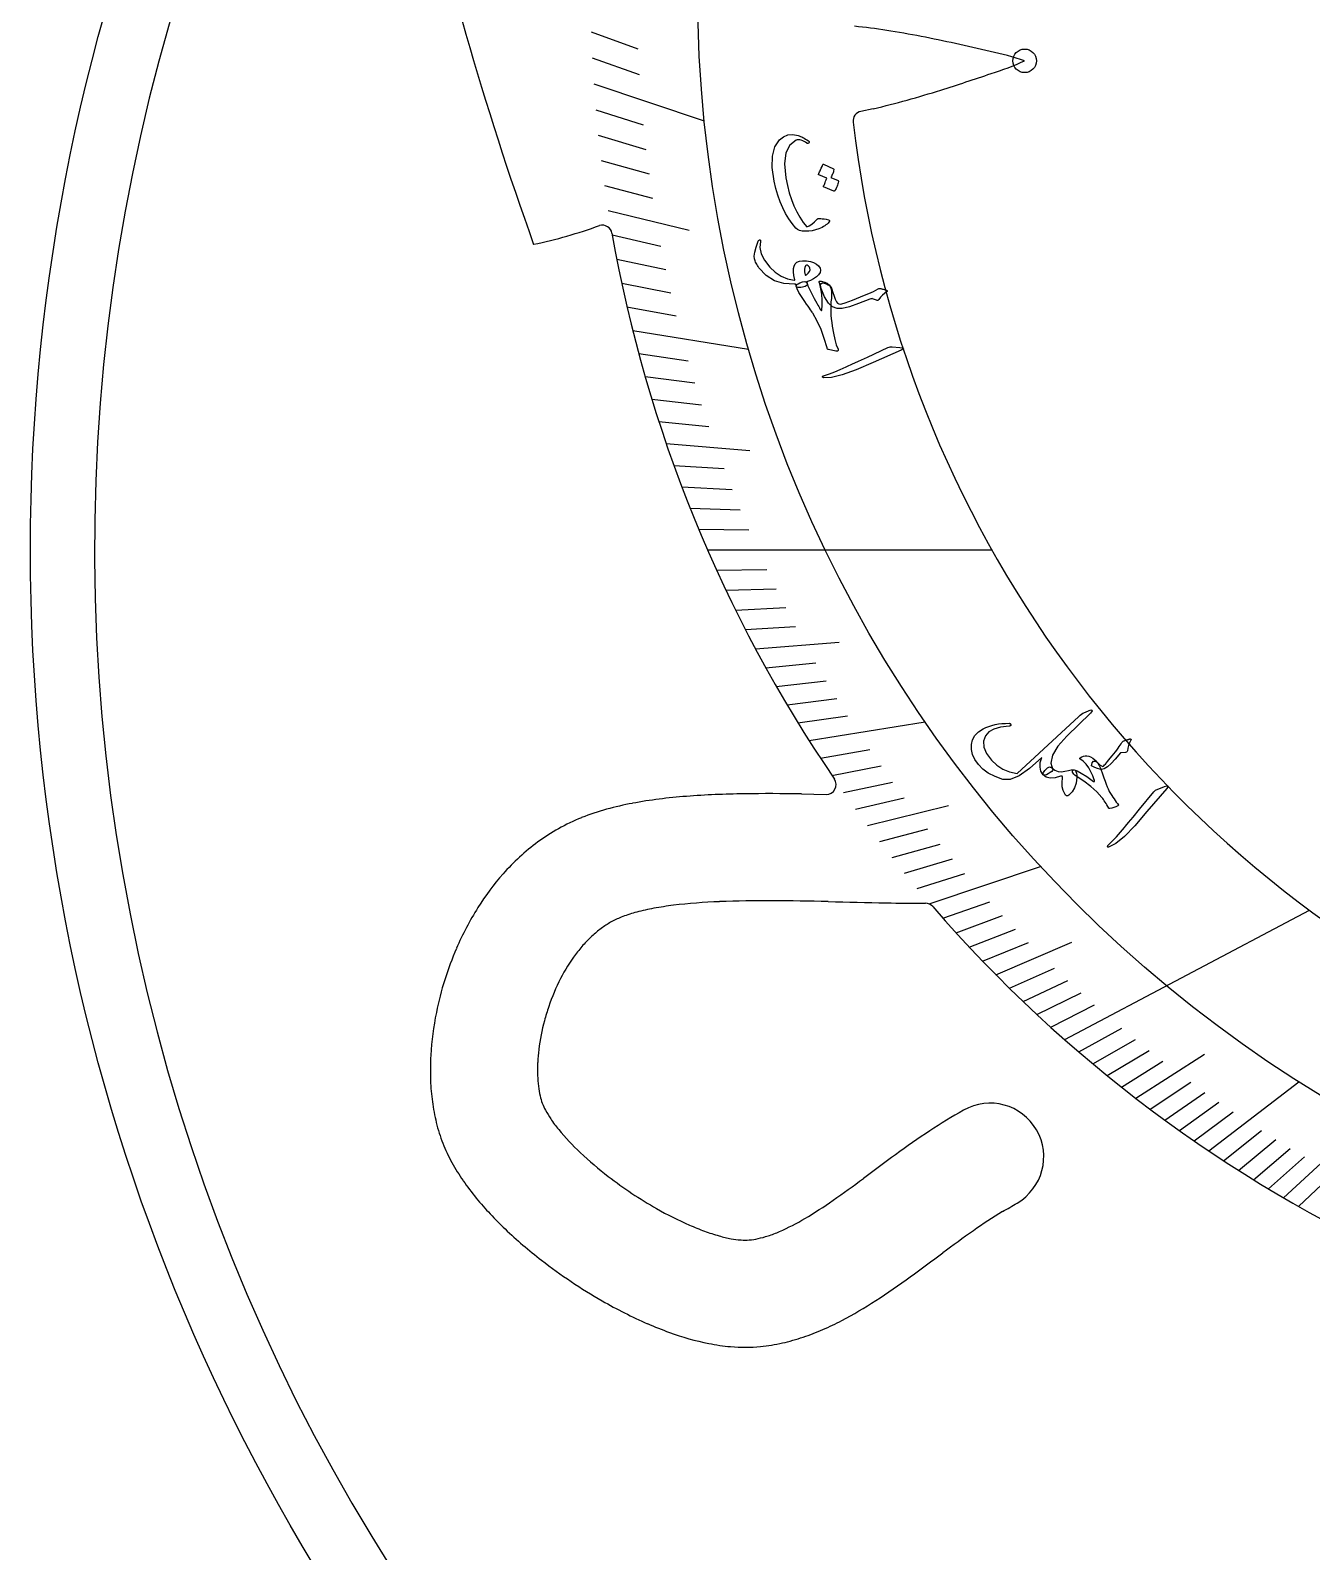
# Model space of a CAD drawing. Header units: millimetres. Extents: x -49.9 to 49.9, y -49.9 to 50.
# Drawn here: x -49.95 to -17.31, y -25.53 to 13.24 of the extents above; entities that cross this region are included whole.
import ezdxf

# ---------------------------------------------------------------- set-up
doc = ezdxf.new("R2010")
doc.units = ezdxf.units.MM
for name, color, linetype in [('CUT_INNER', 6, 'Continuous'), ('CUT_OUTER', 1, 'Continuous'), ('ENGRAVE', 7, 'Continuous'), ('ENGRAVE_FINE', 8, 'Continuous'), ('TEXT', 5, 'Continuous')]:
    doc.layers.add(name, color=color, linetype=linetype)

msp = doc.modelspace()

# ---------------------------------------------------------------- linework, layer by layer
at = {"layer": 'CUT_INNER'}
for points in [[(-28.472, 11.243), (-28.791, 11.175)], [(-30.301, -6.224), (-29.674, -6.236)], [(-31.853, -17.591), (-31.843, -17.592)]]:
    msp.add_lwpolyline(points, dxfattribs=at)
for centre, radius, start, end in [((0, 0), 48.312, 116.9529, 267.6389), ((41.273, 35.978), 83.315, 192.03386, 199.77843), ((-30.363, -1.006), 14.418, 81.0966, 84.3854), ((-31.646, -9.342), 22.852, 78.9219, 81.1539), ((-34.857, -25.793), 39.614, 77.6409, 78.936), ((-40.12, -50.077), 64.461, 76.88827, 77.69115), ((-27.053, 5.272), 7.593, 71.2851, 78.1734), ((-27.754, 19.401), 7.614, 287.4504, 294.3297), ((-43.931, 66.41), 57.326, 287.43499, 288.78526), ((-35.579, 39.798), 29.435, 285.7042, 287.4462), ((-32.596, 29.177), 18.402, 282.95, 285.7124), ((-28.739, 10.93), 0.25, 101.9982, 186.5039), ((-0.001, 14.273), 29.182, 186.6336, 245.8778), ((-39.823, 20.447), 12.945, 282.0199, 289.7593), ((-35.378, 8.024), 0.25, 10.0219, 105.9061), ((-0.007, 14.271), 35.669, 190.0161, 214.33), ((-29.669, -5.986), 0.25, 268.9156, 34.2773), ((-33.194, -14.072), 7.74, 100.542, 105.546), ((-32.682, -16.536), 10.257, 97.0013, 100.8348), ((-32.229, -19.683), 13.436, 94.2948, 97.2816), ((-31.482, -29.646), 23.427, 90.6961, 94.2908), ((-31.139, -54.417), 48.201, 89.0037, 90.7468), ((-34.042, -11.514), 5.043, 111.6926, 119.1495), ((-33.716, -12.315), 5.908, 105.23, 111.7538), ((-33.883, -11.727), 5.306, 119.5218, 126.2226), ((-33.613, -12.047), 5.725, 126.513, 132.6046), ((-33.252, -12.394), 6.225, 132.8875, 138.4076), ((-32.914, -12.66), 6.654, 138.625, 147.8687), ((-32.101, -13.174), 7.616, 147.8469, 156.6737), ((-33.274, -13.658), 4.59, 105.505, 110.1802), ((-32.712, -16.186), 7.178, 100.8685, 104.4374), ((-32.203, -19.644), 10.67, 97.3448, 100.0518), ((-31.845, -23.494), 14.535, 92.1499, 96.8043), ((-31.224, -38.827), 29.881, 89.671, 92.2361), ((-31.449, -86.433), 77.488, 88.64784, 89.70712), ((-20.056, 398.593), 407.672, 268.65574, 268.86297), ((-27.254, 29.89), 38.899, 268.6856, 270.1585), ((-27.146, -9.259), 0.25, 40.9591, 89.9902), ((-0.004, 14.268), 35.67, 220.9188, 245.4939), ((-33.027, -12.78), 3.931, 126.7026, 131.1441), ((-33.494, -12.359), 3.317, 119.6637, 124.5867), ((-33.652, -12.355), 3.238, 111.8685, 117.2752), ((-31.765, -13.604), 5.41, 138.9176, 142.5429), ((-32.449, -13.201), 4.631, 133.1096, 137.115), ((-31.537, -13.427), 8.234, 156.6137, 168.5405), ((-32.48, -12.959), 4.451, 143.5353, 152.8598), ((-31.749, -13.343), 5.276, 152.7765, 161.2273), ((-32.09, -13.326), 7.672, 168.4534, 176.7039), ((-31.75, -13.379), 5.286, 164.9064, 173.0124), ((-29.211, -14.138), 7.935, 161.6866, 164.3856), ((-30.704, -13.444), 6.332, 173.572, 176.607), ((-33.135, -13.264), 6.624, 176.726, 182.2958), ((-33.197, -13.261), 3.833, 177.1421, 182.0733), ((-33.997, -13.304), 5.762, 182.2397, 187.6176), ((-32.838, -13.214), 4.193, 182.5393, 186.3185), ((-33.903, -13.258), 3.131, 187.6625, 192.1955), ((-35.045, -13.455), 1.974, 193.6006, 199.3045), ((-34.798, -13.419), 4.952, 187.5251, 193.7756), ((-34.948, -13.332), 2.107, 201.5998, 206.8774), ((-33.58, -12.467), 3.721, 209.2259, 213.2413), ((-20.453, -24.681), 11.864, 118.8212, 123.6992), ((-25.494, -15.47), 1.365, 300.1464, 119.8079), ((-35.637, -13.639), 4.086, 193.584, 201.3482), ((-33.172, -12.082), 4.275, 214.5572, 219.1003), ((-31.637, -10.776), 6.29, 219.5128, 226.8613), ((-14.052, -34.294), 23.413, 123.6771, 126.2742), ((-35.31, -13.487), 4.446, 201.6323, 208.6347), ((-29.575, -8.61), 9.281, 226.7161, 232.4939), ((66.852, -144.602), 160.21, 126.2601, 126.6251), ((-34.195, -12.826), 5.741, 209.0933, 214.5293), ((-32.935, -11.898), 7.305, 214.9269, 219.2802), ((-28.708, -7.514), 10.678, 232.3858, 240.3297), ((-47.177, 8.784), 30.918, 304.879, 306.639), ((-31.67, -10.8), 8.98, 219.5935, 226.4778), ((-36.274, -6.878), 11.835, 300.7913, 304.9359), ((-28.35, -10.948), 6.713, 298.1619, 301.8443), ((-29.578, -9.07), 8.895, 240.2357, 246.2555), ((-33.186, -12.08), 5.785, 293.7217, 300.9001), ((-18.195, -28.236), 13.345, 121.5693, 125.3856), ((-29.639, -8.685), 11.912, 226.3985, 232.2791), ((-29.656, -9.047), 8.885, 246.7776, 249.4579), ((-31.139, -12.936), 4.723, 249.7445, 254.4816), ((-32.369, -13.855), 3.832, 288.4916, 293.2107), ((-3.055, -49.626), 39.552, 125.3233, 126.7175), ((-31.218, -13.132), 4.514, 254.7919, 258.7982), ((-31.406, -13.231), 4.383, 260.9566, 264.1553), ((-31.754, -15.523), 2.071, 267.5501, 273.3688), ((-31.891, -15.033), 2.571, 275.7812, 280.817), ((-32.24, -13.968), 3.684, 283.0335, 287.1432), ((-28.681, -7.475), 13.455, 232.2061, 240.1323), ((-75.59, 47.639), 81.783, 305.99037, 306.71177), ((-39.47, -2.106), 20.307, 302.9981, 306.0101), ((-29.571, -9.057), 11.64, 240.0531, 246.4234), ((-34.337, -10.017), 10.876, 297.7266, 303.0151), ((-30.604, -11.41), 9.07, 246.4592, 250.2596), ((-33.207, -12.052), 8.55, 293.8059, 297.3709), ((-31.25, -13.303), 7.071, 250.0025, 258.4548), ((-32.047, -14.718), 5.641, 282.8908, 288.48), ((-32.474, -13.595), 6.842, 288.8919, 293.406), ((-31.619, -14.962), 5.371, 258.7659, 264.7845), ((-31.75, -16.031), 4.295, 265.2289, 275.3739), ((-31.829, -15.516), 4.815, 275.7459, 282.4877)]:
    msp.add_arc(centre, radius, start, end, dxfattribs=at)
at = {"layer": 'CUT_OUTER'}
msp.add_circle((0, 0), 49.95, dxfattribs=at)
at = {"layer": 'ENGRAVE'}
for points in [[(-35.596, 11.874), (-32.78, 10.934)], [(-34.604, 5.592), (-31.651, 5.115)], [(-32.697, 0), (-25.454, 0)], [(-30.108, -4.865), (-27.155, -4.388)], [(-27.027, -9.015), (-24.211, -8.076)], [(-23.596, -12.485), (-17.359, -9.185)], [(-19.924, -15.322), (-17.633, -13.56)]]:
    msp.add_lwpolyline(points, dxfattribs=at)
for centre, radius in [((0, 14.274), 32.949), ((-24.616, 12.463), 0.3)]:
    msp.add_circle(centre, radius, dxfattribs=at)
at = {"layer": 'ENGRAVE_FINE'}
for points in [[(-35.66, 13.204), (-34.475, 12.765)], [(-35.634, 12.536), (-34.44, 12.116)], [(-35.545, 11.217), (-34.336, 10.835)], [(-35.483, 10.566), (-34.267, 10.204)], [(-35.41, 9.922), (-34.187, 9.579)], [(-35.326, 9.284), (-34.096, 8.96)], [(-35.231, 8.652), (-33.167, 8.145)], [(-35.125, 8.026), (-33.884, 7.743)], [(-35.01, 7.407), (-33.763, 7.144)], [(-34.884, 6.795), (-33.633, 6.552)], [(-34.749, 6.19), (-33.493, 5.967)], [(-34.45, 5.001), (-33.187, 4.817)], [(-34.288, 4.416), (-33.021, 4.253)], [(-34.117, 3.839), (-32.847, 3.696)], [(-33.937, 3.269), (-32.664, 3.146)], [(-33.749, 2.706), (-31.62, 2.535)], [(-33.553, 2.15), (-32.277, 2.068)], [(-33.35, 1.602), (-32.072, 1.54)], [(-33.139, 1.061), (-31.861, 1.02)], [(-32.922, 0.527), (-31.642, 0.506)], [(-32.465, -0.519), (-31.186, -0.499)], [(-32.227, -1.031), (-30.948, -0.991)], [(-31.982, -1.536), (-30.704, -1.475)], [(-31.732, -2.034), (-30.455, -1.952)], [(-31.475, -2.524), (-29.346, -2.353)], [(-31.212, -3.007), (-29.94, -2.884)], [(-30.944, -3.482), (-29.674, -3.339)], [(-30.671, -3.95), (-29.404, -3.787)], [(-30.392, -4.412), (-29.128, -4.228)], [(-29.82, -5.312), (-28.564, -5.088)], [(-29.526, -5.752), (-28.275, -5.508)], [(-29.228, -6.184), (-27.982, -5.92)], [(-28.926, -6.61), (-27.685, -6.326)], [(-28.619, -7.028), (-26.555, -6.521)], [(-28.308, -7.439), (-27.079, -7.116)], [(-27.994, -7.844), (-26.77, -7.501)], [(-27.675, -8.241), (-26.458, -7.879)], [(-27.353, -8.632), (-26.143, -8.25)], [(-26.697, -9.392), (-25.503, -8.972)], [(-26.364, -9.762), (-25.179, -9.323)], [(-26.029, -10.126), (-24.851, -9.668)], [(-25.689, -10.482), (-24.521, -10.006)], [(-25.348, -10.832), (-23.412, -10.005)], [(-25.003, -11.176), (-23.853, -10.662)], [(-24.655, -11.513), (-23.516, -10.981)], [(-24.305, -11.844), (-23.176, -11.293)], [(-23.951, -12.168), (-22.833, -11.6)], [(-23.238, -12.797), (-22.142, -12.193)], [(-22.878, -13.102), (-21.794, -12.481)], [(-22.516, -13.401), (-21.444, -12.763)], [(-22.151, -13.693), (-21.091, -13.038)], [(-21.785, -13.98), (-20.037, -12.858)], [(-21.416, -14.26), (-20.382, -13.572)], [(-21.046, -14.534), (-20.025, -13.829)], [(-20.673, -14.803), (-19.666, -14.082)], [(-20.299, -15.065), (-19.306, -14.328)], [(-19.546, -15.572), (-18.582, -14.804)], [(-19.167, -15.817), (-18.218, -15.033)], [(-18.787, -16.056), (-17.852, -15.257)], [(-18.405, -16.289), (-17.486, -15.476)], [(-18.022, -16.517), (-16.515, -15.135)], [(-17.637, -16.738), (-16.75, -15.896)]]:
    msp.add_lwpolyline(points, dxfattribs=at)
at = {"layer": 'TEXT'}
for points in [[(-29.603, 8.354), (-29.625, 8.328), (-29.65, 8.304), (-29.678, 8.281), (-29.709, 8.259), (-29.743, 8.238), (-29.779, 8.218), (-29.819, 8.199), (-29.86, 8.182), (-29.945, 8.153), (-30.032, 8.133), (-30.119, 8.121), (-30.206, 8.118), (-30.287, 8.124), (-30.354, 8.139), (-30.407, 8.164), (-30.447, 8.198), (-30.54, 8.313), (-30.626, 8.438), (-30.706, 8.573), (-30.779, 8.718), (-30.846, 8.873), (-30.904, 9.037), (-30.956, 9.211), (-30.999, 9.395), (-31.048, 9.744), (-31.041, 10.037), (-30.978, 10.273), (-30.862, 10.451), (-30.763, 10.53), (-30.651, 10.574), (-30.527, 10.584), (-30.391, 10.56), (-30.361, 10.55), (-30.33, 10.538), (-30.298, 10.524), (-30.265, 10.508), (-30.232, 10.489), (-30.198, 10.469), (-30.163, 10.447), (-30.127, 10.423), (-30.116, 10.415), (-30.109, 10.406), (-30.106, 10.396), (-30.106, 10.385), (-30.108, 10.378), (-30.112, 10.371), (-30.119, 10.365), (-30.128, 10.361), (-30.137, 10.358), (-30.146, 10.357), (-30.155, 10.36), (-30.164, 10.365), (-30.199, 10.388), (-30.235, 10.407), (-30.271, 10.424), (-30.309, 10.438), (-30.344, 10.446), (-30.378, 10.449), (-30.409, 10.446), (-30.439, 10.437), (-30.603, 10.317), (-30.702, 10.117), (-30.735, 9.836), (-30.7, 9.477), (-30.661, 9.282), (-30.614, 9.098), (-30.559, 8.926), (-30.495, 8.764), (-30.424, 8.614), (-30.345, 8.475), (-30.259, 8.346), (-30.165, 8.229), (-30.104, 8.254), (-30.039, 8.297), (-29.971, 8.357), (-29.898, 8.435), (-29.89, 8.438), (-29.875, 8.441), (-29.853, 8.442), (-29.823, 8.443), (-29.82, 8.442), (-29.817, 8.442), (-29.815, 8.442), (-29.813, 8.442), (-29.772, 8.44), (-29.725, 8.434), (-29.673, 8.424), (-29.615, 8.411), (-29.597, 8.404), (-29.589, 8.392), (-29.591, 8.376), (-29.603, 8.354)], [(-29.372, 9.411), (-29.367, 9.408), (-29.364, 9.403), (-29.362, 9.396), (-29.362, 9.388), (-29.368, 9.356), (-29.376, 9.326), (-29.385, 9.296), (-29.395, 9.266), (-29.407, 9.238), (-29.421, 9.209), (-29.436, 9.181), (-29.452, 9.153), (-29.458, 9.147), (-29.464, 9.144), (-29.471, 9.143), (-29.48, 9.145), (-29.74, 9.25), (-29.744, 9.253), (-29.745, 9.259), (-29.743, 9.268), (-29.738, 9.278), (-29.734, 9.286), (-29.728, 9.298), (-29.72, 9.315), (-29.711, 9.336), (-29.701, 9.362), (-29.688, 9.393), (-29.674, 9.428), (-29.658, 9.469), (-29.86, 9.555), (-29.866, 9.56), (-29.869, 9.566), (-29.867, 9.575), (-29.861, 9.586), (-29.857, 9.596), (-29.849, 9.611), (-29.84, 9.631), (-29.828, 9.657), (-29.814, 9.688), (-29.797, 9.726), (-29.779, 9.77), (-29.758, 9.82), (-29.754, 9.825), (-29.749, 9.828), (-29.744, 9.828), (-29.739, 9.826), (-29.49, 9.712), (-29.486, 9.709), (-29.482, 9.704), (-29.481, 9.697), (-29.48, 9.689), (-29.485, 9.663), (-29.491, 9.637), (-29.498, 9.611), (-29.507, 9.586), (-29.517, 9.562), (-29.528, 9.538), (-29.541, 9.515), (-29.554, 9.492)], [(-30.484, 6.773), (-30.753, 6.785), (-30.993, 6.858), (-31.204, 6.993), (-31.386, 7.19), (-31.406, 7.219), (-31.425, 7.248), (-31.442, 7.277), (-31.458, 7.305), (-31.473, 7.334), (-31.485, 7.362), (-31.495, 7.389), (-31.504, 7.417), (-31.509, 7.488), (-31.494, 7.587), (-31.459, 7.714), (-31.403, 7.867), (-31.394, 7.885), (-31.384, 7.896), (-31.373, 7.9), (-31.361, 7.899), (-31.351, 7.893), (-31.345, 7.884), (-31.343, 7.872), (-31.346, 7.856), (-31.361, 7.705), (-31.327, 7.546), (-31.244, 7.381), (-31.113, 7.208), (-30.975, 7.076), (-30.824, 6.976), (-30.662, 6.907), (-30.488, 6.871), (-30.483, 6.873), (-30.479, 6.875), (-30.476, 6.879), (-30.475, 6.884), (-30.495, 6.992), (-30.504, 7.087), (-30.503, 7.166), (-30.493, 7.231), (-30.465, 7.286), (-30.42, 7.327), (-30.355, 7.354), (-30.273, 7.367), (-30.261, 7.367), (-30.25, 7.368), (-30.238, 7.368), (-30.226, 7.368), (-30.213, 7.367), (-30.2, 7.366), (-30.186, 7.365), (-30.172, 7.364), (-30.076, 7.348), (-29.994, 7.321), (-29.924, 7.283), (-29.868, 7.234), (-29.83, 7.18), (-29.817, 7.125), (-29.829, 7.069), (-29.866, 7.012), (-29.923, 6.956), (-29.993, 6.907), (-30.075, 6.865), (-30.171, 6.83), (-30.169, 6.824), (-30.168, 6.818), (-30.166, 6.813), (-30.164, 6.808), (-30.162, 6.802), (-30.16, 6.797), (-30.158, 6.791), (-30.156, 6.785), (-30.156, 6.763), (-30.165, 6.744), (-30.184, 6.726), (-30.213, 6.712), (-30.246, 6.7), (-30.28, 6.692), (-30.316, 6.688), (-30.352, 6.687), (-30.385, 6.689), (-30.41, 6.695), (-30.426, 6.704), (-30.434, 6.716), (-30.448, 6.775), (-30.454, 6.774), (-30.462, 6.773), (-30.472, 6.773), (-30.484, 6.773)], [(-30.178, 7.005), (-30.13, 7.051), (-30.099, 7.095), (-30.085, 7.139), (-30.088, 7.182), (-30.1, 7.206), (-30.116, 7.225), (-30.134, 7.241), (-30.156, 7.254), (-30.167, 7.257), (-30.177, 7.255), (-30.188, 7.249), (-30.198, 7.238), (-30.218, 7.199), (-30.226, 7.149), (-30.222, 7.086), (-30.205, 7.011), (-30.202, 7.004), (-30.196, 7), (-30.188, 7.001), (-30.178, 7.005)], [(-29.542, 6.403), (-29.551, 6.324), (-29.556, 6.241), (-29.557, 6.157), (-29.556, 6.069), (-29.551, 5.98), (-29.544, 5.889), (-29.533, 5.796), (-29.52, 5.701), (-29.489, 5.52), (-29.454, 5.361), (-29.415, 5.226), (-29.372, 5.113), (-29.368, 5.101), (-29.368, 5.09), (-29.372, 5.08), (-29.379, 5.071), (-29.389, 5.065), (-29.4, 5.061), (-29.412, 5.059), (-29.425, 5.06), (-29.612, 5.101), (-29.628, 5.106), (-29.639, 5.115), (-29.648, 5.128), (-29.652, 5.145), (-29.721, 5.388), (-29.804, 5.616), (-29.902, 5.829), (-30.014, 6.028), (-30.02, 6.039), (-30.032, 6.058), (-30.049, 6.084), (-30.072, 6.117), (-30.101, 6.159), (-30.134, 6.208), (-30.174, 6.264), (-30.218, 6.329), (-30.302, 6.455), (-30.366, 6.562), (-30.41, 6.65), (-30.435, 6.719), (-30.433, 6.739), (-30.417, 6.76), (-30.389, 6.782), (-30.346, 6.807), (-30.275, 6.832), (-30.22, 6.837), (-30.181, 6.821), (-30.16, 6.784), (-30.138, 6.725), (-30.101, 6.643), (-30.048, 6.537), (-29.979, 6.408), (-29.944, 6.344), (-29.913, 6.287), (-29.886, 6.239), (-29.863, 6.199), (-29.845, 6.167), (-29.831, 6.143), (-29.822, 6.128), (-29.818, 6.121), (-29.816, 6.119), (-29.814, 6.116), (-29.812, 6.115), (-29.811, 6.113), (-29.81, 6.112), (-29.809, 6.11), (-29.808, 6.109), (-29.808, 6.107), (-29.8, 6.099), (-29.795, 6.097), (-29.791, 6.1), (-29.788, 6.109), (-29.782, 6.148), (-29.777, 6.189), (-29.774, 6.23), (-29.773, 6.274), (-29.773, 6.319), (-29.775, 6.365), (-29.778, 6.413), (-29.782, 6.463), (-29.788, 6.512), (-29.794, 6.56), (-29.801, 6.606), (-29.809, 6.653), (-29.818, 6.697), (-29.828, 6.74), (-29.839, 6.782), (-29.852, 6.822), (-29.853, 6.832), (-29.851, 6.84), (-29.845, 6.846), (-29.835, 6.848), (-29.818, 6.847), (-29.8, 6.845), (-29.782, 6.842), (-29.765, 6.837), (-29.747, 6.831), (-29.729, 6.825), (-29.709, 6.818), (-29.69, 6.81), (-29.652, 6.793), (-29.621, 6.773), (-29.598, 6.752), (-29.582, 6.728), (-29.556, 6.666), (-29.541, 6.591), (-29.537, 6.503), (-29.542, 6.403)], [(-29.271, 6.267), (-29.186, 6.298), (-29.096, 6.331), (-29.003, 6.366), (-28.905, 6.404), (-28.802, 6.444), (-28.695, 6.488), (-28.583, 6.535), (-28.465, 6.584), (-28.35, 6.653), (-28.334, 6.657), (-28.318, 6.66), (-28.302, 6.66), (-28.287, 6.657), (-28.278, 6.656), (-28.267, 6.653), (-28.254, 6.649), (-28.238, 6.644), (-28.218, 6.639), (-28.196, 6.633), (-28.171, 6.626), (-28.143, 6.619), (-28.134, 6.616), (-28.126, 6.612), (-28.121, 6.606), (-28.118, 6.598), (-28.117, 6.591), (-28.12, 6.584), (-28.127, 6.578), (-28.136, 6.572), (-28.191, 6.535), (-28.241, 6.492), (-28.287, 6.441), (-28.328, 6.382), (-28.34, 6.367), (-28.355, 6.358), (-28.37, 6.357), (-28.388, 6.362), (-28.493, 6.399), (-28.505, 6.401), (-28.52, 6.4), (-28.538, 6.396), (-28.559, 6.39), (-28.846, 6.275), (-29.081, 6.196), (-29.262, 6.154), (-29.392, 6.147), (-29.509, 6.189), (-29.616, 6.288), (-29.713, 6.445), (-29.798, 6.66), (-29.814, 6.744), (-29.799, 6.791), (-29.751, 6.802), (-29.672, 6.776), (-29.661, 6.771), (-29.65, 6.766), (-29.64, 6.761), (-29.629, 6.756), (-29.619, 6.752), (-29.61, 6.747), (-29.6, 6.743), (-29.591, 6.739), (-29.572, 6.728), (-29.557, 6.712), (-29.546, 6.693), (-29.537, 6.669), (-29.506, 6.562), (-29.474, 6.468), (-29.441, 6.389), (-29.407, 6.324), (-29.382, 6.288), (-29.35, 6.267), (-29.314, 6.26), (-29.271, 6.267)], [(-27.797, 5.16), (-27.733, 5.151), (-27.707, 5.136), (-27.718, 5.114), (-27.766, 5.085), (-28.475, 4.777), (-28.909, 4.587), (-29.264, 4.458), (-29.54, 4.391), (-29.736, 4.386), (-29.753, 4.392), (-29.764, 4.398), (-29.768, 4.405), (-29.765, 4.414), (-29.758, 4.422), (-29.747, 4.43), (-29.734, 4.436), (-29.718, 4.443), (-29.589, 4.486), (-29.454, 4.537), (-29.313, 4.597), (-29.166, 4.665), (-29.127, 4.682), (-29.023, 4.729), (-28.854, 4.806), (-28.619, 4.913), (-28.099, 5.153), (-28.071, 5.164), (-28.044, 5.171), (-28.018, 5.175), (-27.994, 5.175)], [(-23.541, -4.747), (-23.769, -5.003), (-23.904, -5.232), (-23.947, -5.435), (-23.898, -5.61), (-23.903, -5.629), (-23.925, -5.652), (-23.963, -5.679), (-24.018, -5.711), (-24.063, -5.734), (-24.099, -5.747), (-24.125, -5.748), (-24.142, -5.739), (-24.2, -5.645), (-24.225, -5.54), (-24.218, -5.424), (-24.178, -5.298), (-24.491, -5.574), (-24.76, -5.758), (-24.986, -5.851), (-25.169, -5.851), (-25.371, -5.779), (-25.542, -5.692), (-25.683, -5.59), (-25.794, -5.476), (-25.883, -5.345), (-25.943, -5.215), (-25.973, -5.087), (-25.973, -4.961), (-25.944, -4.842), (-25.883, -4.736), (-25.793, -4.643), (-25.672, -4.564), (-25.602, -4.53), (-25.528, -4.5), (-25.451, -4.476), (-25.37, -4.456), (-25.286, -4.44), (-25.198, -4.429), (-25.106, -4.424), (-25.011, -4.422), (-24.999, -4.424), (-24.989, -4.428), (-24.98, -4.434), (-24.973, -4.442), (-24.968, -4.45), (-24.967, -4.458), (-24.967, -4.467), (-24.971, -4.476), (-24.977, -4.484), (-24.986, -4.491), (-24.999, -4.495), (-25.014, -4.497), (-25.229, -4.52), (-25.401, -4.568), (-25.529, -4.641), (-25.614, -4.739), (-25.661, -4.879), (-25.652, -5.03), (-25.586, -5.19), (-25.463, -5.359), (-25.328, -5.488), (-25.173, -5.588), (-25.001, -5.659), (-24.81, -5.701), (-23.237, -4.248), (-23.199, -4.213), (-23.166, -4.186), (-23.137, -4.165), (-23.112, -4.152), (-22.929, -4.079), (-22.903, -4.086), (-22.896, -4.103), (-22.909, -4.129), (-22.941, -4.165)], [(-22.011, -4.846), (-21.997, -4.842), (-21.985, -4.837), (-21.973, -4.833), (-21.963, -4.83), (-21.954, -4.827), (-21.947, -4.824), (-21.941, -4.822), (-21.937, -4.821), (-21.929, -4.82), (-21.922, -4.821), (-21.915, -4.824), (-21.91, -4.829), (-21.906, -4.835), (-21.904, -4.841), (-21.905, -4.848), (-21.908, -4.855), (-21.943, -4.924), (-21.97, -4.992), (-21.988, -5.059), (-21.998, -5.124), (-22.002, -5.139), (-22.01, -5.151), (-22.024, -5.159), (-22.043, -5.163), (-22.172, -5.178), (-22.306, -5.335), (-22.414, -5.45), (-22.508, -5.532), (-22.587, -5.58), (-22.654, -5.596), (-22.698, -5.59), (-22.756, -5.574), (-22.827, -5.545), (-22.912, -5.505), (-22.893, -5.427), (-22.861, -5.387), (-22.818, -5.386), (-22.761, -5.425), (-22.724, -5.458), (-22.688, -5.486), (-22.654, -5.509), (-22.622, -5.527), (-22.611, -5.519), (-22.597, -5.505), (-22.579, -5.485), (-22.557, -5.46), (-22.532, -5.431), (-22.503, -5.395), (-22.47, -5.355), (-22.433, -5.309), (-22.387, -5.253), (-22.344, -5.2), (-22.305, -5.15), (-22.268, -5.104), (-22.235, -5.06), (-22.206, -5.018), (-22.179, -4.98), (-22.155, -4.944), (-22.136, -4.916), (-22.119, -4.894), (-22.104, -4.88), (-22.092, -4.873), (-22.078, -4.869), (-22.06, -4.864), (-22.037, -4.856), (-22.011, -4.846)], [(-23.201, -5.301), (-23.158, -5.278), (-23.115, -5.262), (-23.073, -5.253), (-23.031, -5.25), (-22.984, -5.258), (-22.935, -5.279), (-22.883, -5.312), (-22.828, -5.357), (-22.801, -5.383), (-22.776, -5.411), (-22.753, -5.439), (-22.733, -5.469), (-22.715, -5.5), (-22.699, -5.531), (-22.684, -5.563), (-22.671, -5.595), (-22.633, -5.709), (-22.597, -5.81), (-22.565, -5.9), (-22.537, -5.976), (-22.512, -6.041), (-22.49, -6.094), (-22.473, -6.135), (-22.459, -6.163), (-22.429, -6.214), (-22.398, -6.262), (-22.368, -6.308), (-22.338, -6.351), (-22.308, -6.391), (-22.28, -6.429), (-22.254, -6.464), (-22.229, -6.496), (-22.226, -6.502), (-22.227, -6.508), (-22.233, -6.515), (-22.243, -6.522), (-22.292, -6.549), (-22.342, -6.57), (-22.394, -6.587), (-22.448, -6.597), (-22.455, -6.597), (-22.462, -6.595), (-22.468, -6.59), (-22.474, -6.583), (-22.498, -6.542), (-22.521, -6.503), (-22.543, -6.466), (-22.565, -6.431), (-22.587, -6.398), (-22.608, -6.368), (-22.628, -6.34), (-22.648, -6.314), (-22.777, -6.169), (-22.929, -6.03), (-23.105, -5.897), (-23.305, -5.771), (-23.339, -5.748), (-23.365, -5.723), (-23.384, -5.695), (-23.395, -5.666), (-23.398, -5.639), (-23.392, -5.622), (-23.376, -5.612), (-23.351, -5.611), (-23.279, -5.635), (-23.174, -5.691), (-23.035, -5.781), (-22.861, -5.902), (-22.854, -5.906), (-22.848, -5.909), (-22.843, -5.909), (-22.84, -5.908), (-22.837, -5.884), (-22.851, -5.835), (-22.881, -5.761), (-22.926, -5.662), (-22.983, -5.555), (-23.049, -5.465), (-23.123, -5.389), (-23.206, -5.33), (-23.214, -5.324), (-23.216, -5.317), (-23.212, -5.31), (-23.201, -5.301)], [(-23.333, -5.617), (-23.309, -5.652), (-23.293, -5.694), (-23.285, -5.743), (-23.285, -5.799), (-23.305, -5.945), (-23.345, -6.07), (-23.407, -6.173), (-23.49, -6.253), (-23.52, -6.269), (-23.548, -6.269), (-23.573, -6.253), (-23.596, -6.223), (-23.636, -6.137), (-23.658, -6.04), (-23.663, -5.931), (-23.65, -5.812), (-23.649, -5.787), (-23.657, -5.772), (-23.674, -5.767), (-23.701, -5.772), (-23.842, -5.81), (-23.964, -5.817), (-24.064, -5.792), (-24.144, -5.736), (-24.148, -5.727), (-24.148, -5.715), (-24.144, -5.699), (-24.135, -5.679), (-24.102, -5.629), (-24.069, -5.589), (-24.033, -5.559), (-23.997, -5.54), (-23.979, -5.536), (-23.962, -5.538), (-23.944, -5.544), (-23.927, -5.556), (-23.847, -5.614), (-23.765, -5.647), (-23.681, -5.658), (-23.594, -5.645), (-23.503, -5.622), (-23.43, -5.61), (-23.373, -5.608), (-23.333, -5.617)], [(-21.056, -6.034), (-20.995, -6.014), (-20.964, -6.016), (-20.965, -6.04), (-20.996, -6.087), (-21.499, -6.674), (-21.808, -7.034), (-22.071, -7.304), (-22.29, -7.485), (-22.465, -7.574), (-22.483, -7.577), (-22.495, -7.576), (-22.502, -7.571), (-22.503, -7.562), (-22.5, -7.551), (-22.494, -7.54), (-22.485, -7.528), (-22.473, -7.515), (-22.375, -7.421), (-22.276, -7.316), (-22.175, -7.2), (-22.073, -7.075), (-22.046, -7.043), (-21.973, -6.955), (-21.854, -6.812), (-21.689, -6.614), (-21.325, -6.171), (-21.304, -6.149), (-21.283, -6.131), (-21.262, -6.117), (-21.24, -6.106)]]:
    msp.add_lwpolyline(points, close=True, dxfattribs=at)

doc.saveas('drawing.dxf')
